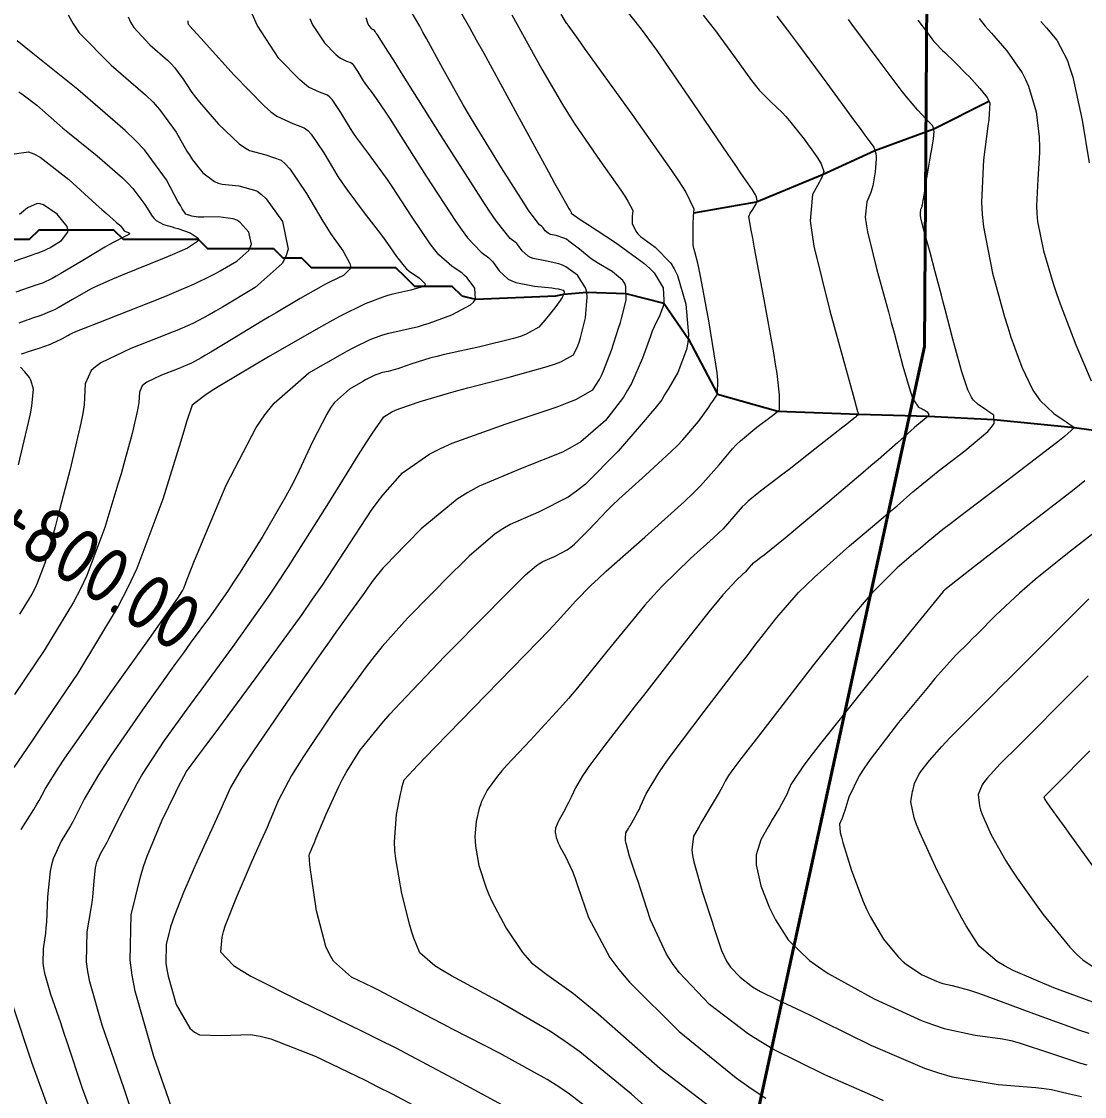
# Model space of a CAD drawing. Header units: millimetres. Extents: x 837475 to 838477, y 1189012 to 1191015.
# Drawn here: x 838142.1 to 838255.1, y 1190066 to 1190180.3 of the extents above; entities that cross this region are included whole.
import ezdxf

# ---------------------------------------------------------------- set-up
doc = ezdxf.new("R2010")
doc.units = ezdxf.units.MM
doc.header["$LTSCALE"] = 0.3
doc.layers.add('Abscisado 100m', color=250, linetype='Continuous', lineweight=50)
doc.layers.add('CORREDORVIA', color=94, linetype='Continuous', lineweight=40)
for name, color, linetype, lineweight, true_color in [('COTAS 10', 7, 'Continuous', 9, 0x6e3e2d), ('COTAS INT', 7, 'Continuous', 5, 0x9fa19f), ('Escorrentias', 7, 'Continuous', 25, 0x00a8ad)]:
    doc.layers.add(name, color=color, linetype=linetype, lineweight=lineweight, true_color=true_color)
doc.styles.get("Standard").update_dxf_attribs({"font": 'isocp2.shx', "bigfont": '@extfont2.shx'})

msp = doc.modelspace()

# ---------------------------------------------------------------- linework, layer by layer
at = {"layer": 'CORREDORVIA'}
msp.add_lwpolyline([(837918.48, 1189883.49), (837925.04, 1189453.38), (837902.5, 1189217.71), (837593.19, 1189234.4), (837666.02, 1189670.12), (837623.32, 1189818.02), (837548.5, 1190011.45), (837506.88, 1190461.6), (837936.28, 1190278.25), (837938.05, 1190355.4), (837933.05, 1190517.45), (837913.69, 1190646.74), (837916.91, 1190801.89), (837910.68, 1191000.96), (838213.03, 1190992.91), (838237.17, 1190821.34), (838237, 1190602.88), (838240.03, 1190437.2), (838238.1, 1190145.73), (838184.2, 1189898.28), (837758.84, 1190109.91), (837918.48, 1189883.49)], dxfattribs=at)
at = {"layer": 'COTAS 10'}
for points in [[(838153.42, 1190180.78), (838153.67, 1190180.21), (838154, 1190179.65), (838155.73, 1190177.79), (838157.59, 1190176.18), (838157.99, 1190175.77), (838158.35, 1190175.39), (838159.25, 1190174.15), (838160.19, 1190172.74), (838160.57, 1190172.25), (838161, 1190171.71), (838163.02, 1190169.38), (838165.23, 1190167.29), (838165.79, 1190166.9), (838166.32, 1190166.58), (838168.05, 1190166.12), (838169.67, 1190165.52), (838170.14, 1190165.13), (838170.61, 1190164.63), (838172.39, 1190162), (838174.1, 1190159.06), (838174.52, 1190158.37), (838174.94, 1190157.73), (838176.26, 1190155.86), (838177, 1190154.54), (838177.04, 1190154.25), (838177.01, 1190153.98), (838176.3, 1190153.29), (838174.88, 1190152.61), (838174.4, 1190152.36), (838173.89, 1190152.08), (838171.7, 1190150.83), (838169.15, 1190149.32), (838168.4, 1190148.88), (838167.64, 1190148.42), (838164.73, 1190146.65), (838162.19, 1190145.11), (838161.65, 1190144.8), (838161.19, 1190144.53), (838160.15, 1190143.96), (838159.31, 1190143.6), (838158.99, 1190143.47), (838158.62, 1190143.32), (838156.95, 1190142.67), (838155.41, 1190141.93), (838155.12, 1190141.73), (838154.9, 1190141.54), (838154.6, 1190140.85), (838154.54, 1190139.77), (838154.47, 1190139.33), (838154.37, 1190138.82), (838153.82, 1190136.46), (838152.95, 1190133.24), (838152.65, 1190132.19), (838152.32, 1190131.07), (838150.94, 1190126.46), (838149, 1190121.38), (838148.33, 1190119.96), (838147.6, 1190118.54), (838144.48, 1190113.39), (838141.34, 1190108.71)], [(838158.31, 1190064.02), (838156.14, 1190070.22), (838154.14, 1190077.19), (838153.82, 1190078.88), (838153.61, 1190080.46), (838153.73, 1190085.29), (838154.71, 1190089.34), (838155.05, 1190090.44), (838155.42, 1190091.51), (838157, 1190095.29), (838158.47, 1190098.34), (838158.78, 1190098.95), (838159.05, 1190099.47), (838159.63, 1190100.52), (838160.94, 1190102.31), (838161.66, 1190103.29), (838162.54, 1190104.48), (838167.02, 1190110.52), (838171.9, 1190117.24), (838173.03, 1190118.85), (838174.07, 1190120.35), (838177.02, 1190124.86), (838179.29, 1190128.31), (838179.9, 1190129.15), (838180.5, 1190129.92), (838182.58, 1190132.28), (838185.5, 1190134.3), (838186.62, 1190134.86), (838187.88, 1190135.43), (838193.59, 1190137.5), (838199.02, 1190139.32), (838200.11, 1190139.73), (838201.03, 1190140.1), (838202.84, 1190141.11), (838203.54, 1190142.22), (838203.75, 1190142.65), (838203.96, 1190143.13), (838204.8, 1190145.32), (838205.57, 1190147.69), (838205.75, 1190148.28), (838205.91, 1190148.84), (838206.36, 1190150.64), (838206.35, 1190152.09), (838206.21, 1190152.43), (838206.02, 1190152.75), (838204.87, 1190153.7), (838203.41, 1190154.54), (838203.03, 1190154.79), (838202.65, 1190155.05), (838201.39, 1190156.07), (838200.28, 1190156.94), (838200.01, 1190157.12), (838199.75, 1190157.26), (838198.93, 1190157.52), (838198.31, 1190157.65), (838198.18, 1190157.7), (838198.06, 1190157.76), (838197.75, 1190158.04), (838197.54, 1190158.34), (838197.47, 1190158.41), (838197.41, 1190158.47), (838197.14, 1190158.66), (838196.36, 1190159.68), (838195.96, 1190160.27), (838195.48, 1190160.99), (838193.11, 1190164.71), (838190.4, 1190169.13), (838189.71, 1190170.29), (838189.04, 1190171.42), (838186.87, 1190175.29), (838185.14, 1190178.46), (838184.75, 1190179.16), (838184.41, 1190179.78), (838183.52, 1190181.36)], [(838214.54, 1190180.96), (838215.21, 1190180.13), (838215.86, 1190179.3), (838217.95, 1190176.43), (838219.69, 1190174.01), (838220.11, 1190173.47), (838220.51, 1190172.99), (838221.76, 1190171.74), (838222.97, 1190170.59), (838223.35, 1190170.18), (838223.74, 1190169.73), (838225.3, 1190167.77), (838226.64, 1190165.89), (838226.89, 1190165.5), (838227.09, 1190165.15), (838227.37, 1190164.35), (838227.16, 1190163.7), (838227.04, 1190163.45), (838226.9, 1190163.17), (838226.2, 1190161.89), (838225.95, 1190159.09), (838226.1, 1190157.85), (838226.34, 1190156.41), (838228.01, 1190149.51), (838229.86, 1190142.87), (838230.21, 1190141.59), (838230.5, 1190140.55), (838230.98, 1190138.81), (838231.03, 1190138.67), (838231.04, 1190138.64), (838231.05, 1190138.62), (838231.09, 1190138.57), (838231.1, 1190138.54), (838231.09, 1190138.52), (838231.08, 1190138.5), (838230.99, 1190138.42), (838230.86, 1190138.3), (838230.82, 1190138.26), (838230.77, 1190138.22), (838230.58, 1190138.06), (838229.82, 1190137.45), (838229.41, 1190137.13), (838228.91, 1190136.74), (838226.42, 1190134.79), (838223.69, 1190132.66), (838223.04, 1190132.16), (838222.44, 1190131.69), (838220.65, 1190130.34), (838219.33, 1190129.26), (838219.01, 1190128.97), (838218.71, 1190128.68), (838217.83, 1190127.65), (838216.67, 1190126.34), (838216.2, 1190125.88), (838215.67, 1190125.37), (838213.22, 1190123.17), (838210.19, 1190120.24), (838209.29, 1190119.26), (838208.36, 1190118.22), (838204.78, 1190113.87), (838201.19, 1190109.42), (838200.25, 1190108.3), (838199.33, 1190107.25), (838196.2, 1190103.87), (838193.68, 1190101.21), (838193.15, 1190100.6), (838192.68, 1190100.05), (838191.58, 1190098.54), (838191, 1190097.34), (838190.87, 1190096.99), (838190.75, 1190096.62), (838190.4, 1190095.22), (838190.29, 1190093.61), (838190.31, 1190093.11), (838190.35, 1190092.59), (838190.71, 1190090.53), (838191.47, 1190088.17), (838191.77, 1190087.46), (838192.1, 1190086.73), (838193.62, 1190083.86), (838195.35, 1190081.27), (838195.83, 1190080.7), (838196.29, 1190080.2), (838197.94, 1190078.95), (838200.77, 1190076.91), (838201.98, 1190075.92), (838203.39, 1190074.75), (838210, 1190068.95), (838217.67, 1190063.08)], [(838250.48, 1190180.29), (838250.76, 1190179.95), (838251.05, 1190179.6), (838252.15, 1190178.31), (838253.26, 1190176.2), (838253.56, 1190175.33), (838253.85, 1190174.35), (838254.85, 1190169.78), (838255.6, 1190165.24)], [(838141.19, 1190154.77), (838143.12, 1190155.45), (838143.5, 1190155.59), (838143.83, 1190155.7), (838144.47, 1190155.92), (838144.9, 1190156.13), (838145.08, 1190156.23), (838145.3, 1190156.36), (838146.33, 1190156.98), (838147.01, 1190157.87), (838147, 1190158.16), (838146.91, 1190158.48), (838145.86, 1190159.79), (838144.41, 1190160.78), (838144.06, 1190160.89), (838143.73, 1190160.93), (838142.72, 1190160.48), (838141.84, 1190159.77)], [(838256.48, 1190126.18), (838253.31, 1190123.71), (838249.85, 1190120.94), (838249, 1190120.22), (838248.19, 1190119.51), (838245.68, 1190117.15), (838243.68, 1190115.14), (838243.21, 1190114.67), (838242.76, 1190114.22), (838241.43, 1190112.9), (838239.82, 1190111.14), (838239.19, 1190110.41), (838238.5, 1190109.58), (838235.34, 1190105.75), (838232.31, 1190101.79), (838231.69, 1190100.89), (838231.16, 1190100.06), (838230.04, 1190097.79), (838229.62, 1190096.38), (838229.53, 1190096.1), (838229.46, 1190095.87), (838229.31, 1190095.45), (838229.24, 1190095.32), (838229.21, 1190095.27), (838229.18, 1190095.21), (838229.04, 1190094.97), (838229.14, 1190094.04), (838229.26, 1190093.55), (838229.42, 1190092.97), (838230.33, 1190090.01), (838231.56, 1190086.7), (838231.93, 1190085.89), (838232.3, 1190085.12), (838233.74, 1190082.71), (838235.28, 1190080.83), (838235.72, 1190080.41), (838236.17, 1190080.01), (838237.83, 1190078.91), (838239.36, 1190078.22), (838239.72, 1190078.08), (838240.05, 1190077.97), (838241.04, 1190077.76), (838242.86, 1190077.28), (838243.72, 1190076.99), (838244.73, 1190076.64), (838249.68, 1190074.81), (838254.59, 1190073.04), (838255.58, 1190072.72)]]:
    msp.add_lwpolyline(points, dxfattribs=at)
at = {"layer": 'COTAS INT'}
for points in [[(838187.8, 1190183.02), (838189.71, 1190179.64), (838190.43, 1190178.35), (838191.23, 1190176.91), (838194.78, 1190170.39), (838198.11, 1190164.28), (838198.76, 1190163.09), (838199.3, 1190162.11), (838200.26, 1190160.41), (838200.43, 1190160.17), (838200.46, 1190160.13), (838200.49, 1190160.09), (838200.52, 1190160.01), (838200.52, 1190159.97), (838200.52, 1190159.96), (838200.52, 1190159.91), (838201.24, 1190159.4), (838201.7, 1190159.1), (838202.27, 1190158.73), (838205.24, 1190156.79), (838208.26, 1190154.6), (838208.86, 1190154.06), (838209.36, 1190153.55), (838210.29, 1190151.95), (838210.39, 1190150.65), (838210.37, 1190150.33), (838210.32, 1190150.03), (838209.95, 1190149.06), (838209.35, 1190147.83), (838209.15, 1190147.36), (838208.94, 1190146.83), (838208.09, 1190144.47), (838206.92, 1190141.79), (838206.51, 1190141.07), (838206.07, 1190140.35), (838204.18, 1190137.86), (838201.53, 1190135.6), (838200.61, 1190135.04), (838199.6, 1190134.5), (838195.31, 1190132.8), (838190.72, 1190130.88), (838189.54, 1190130.21), (838188.4, 1190129.48), (838184.57, 1190126.32), (838181.61, 1190123.33), (838181.01, 1190122.7), (838180.5, 1190122.15), (838179.45, 1190120.89), (838178.87, 1190120.01), (838178.65, 1190119.7), (838178.41, 1190119.35), (838177.34, 1190117.89), (838175.51, 1190115.35), (838174.79, 1190114.33), (838173.98, 1190113.18), (838170.27, 1190107.89), (838166.73, 1190102.74), (838166.02, 1190101.68), (838165.43, 1190100.77), (838164.28, 1190098.82), (838163.74, 1190097.57), (838163.53, 1190097.1), (838163.3, 1190096.59), (838162.27, 1190094.32), (838161.08, 1190091.72), (838160.76, 1190090.99), (838160.44, 1190090.27), (838159.3, 1190087.65), (838158.33, 1190085.21), (838158.12, 1190084.6), (838157.93, 1190084.02), (838157.45, 1190082.15), (838157.42, 1190080.15), (838157.51, 1190079.48), (838157.65, 1190078.76), (838158.52, 1190075.77), (838159.96, 1190073.25), (838160.46, 1190072.83), (838161, 1190072.53), (838163.3, 1190072.47), (838166.41, 1190072.57), (838167.45, 1190072.38), (838168.58, 1190072.09), (838173.3, 1190070.25), (838178.53, 1190067.73), (838179.97, 1190067.01), (838181.41, 1190066.28), (838186.57, 1190063.55)], [(838211.58, 1190062.09), (838206.95, 1190066.22), (838201.43, 1190070.71), (838199.88, 1190071.82), (838198.32, 1190072.88), (838192.57, 1190076.22), (838187.79, 1190078.79), (838186.82, 1190079.37), (838186.02, 1190079.88), (838184.42, 1190081.25), (838183.78, 1190082.81), (838183.57, 1190083.45), (838183.36, 1190084.18), (838182.51, 1190087.55), (838181.86, 1190091.24), (838181.78, 1190092.17), (838181.74, 1190093.06), (838181.95, 1190095.95), (838182.38, 1190098.11), (838182.47, 1190098.55), (838182.55, 1190098.92), (838182.77, 1190099.65), (838184.2, 1190101.2), (838185.05, 1190102.08), (838186.09, 1190103.16), (838191.49, 1190108.68), (838197.01, 1190114.35), (838198.13, 1190115.52), (838199.08, 1190116.51), (838201.03, 1190118.68), (838202.65, 1190120.35), (838203.38, 1190121.03), (838204.23, 1190121.82), (838208.35, 1190125.46), (838212.56, 1190129.24), (838213.47, 1190130.11), (838214.28, 1190130.91), (838216.27, 1190133.15), (838217.66, 1190134.83), (838218.08, 1190135.27), (838218.52, 1190135.7), (838220.27, 1190137.15), (838221.77, 1190138.28), (838222.06, 1190138.5), (838222.29, 1190138.68), (838222.67, 1190139), (838222.67, 1190139.28), (838222.67, 1190139.63), (838222.67, 1190140.58), (838222.41, 1190142.84), (838222.25, 1190143.86), (838222.06, 1190145.04), (838221.04, 1190150.71), (838220.02, 1190156.18), (838219.82, 1190157.24), (838219.67, 1190158.09), (838219.42, 1190159.53), (838219.48, 1190159.73), (838219.52, 1190159.8), (838219.56, 1190159.89), (838219.82, 1190160.29), (838220.08, 1190160.73), (838220.14, 1190160.83), (838220.19, 1190160.93), (838220.29, 1190161.25), (838220.24, 1190161.6), (838220.19, 1190161.72), (838220.13, 1190161.84), (838219.79, 1190162.38), (838218.57, 1190164.16), (838217.95, 1190165.07), (838217.21, 1190166.15), (838213.53, 1190171.58), (838209.65, 1190177.2), (838208.79, 1190178.41), (838208.01, 1190179.47), (838205.96, 1190182.05)], [(838147.04, 1190180.98), (838147.55, 1190180.02), (838148.19, 1190179.07), (838151.6, 1190175.65), (838155.26, 1190172.49), (838156.06, 1190171.69), (838156.76, 1190170.94), (838158.53, 1190168.5), (838159.66, 1190166.5), (838159.97, 1190166.02), (838160.27, 1190165.57), (838161.35, 1190164.2), (838162.58, 1190163.27), (838162.99, 1190163.1), (838163.42, 1190162.97), (838165.19, 1190162.8), (838167.09, 1190162.26), (838167.6, 1190161.9), (838168.1, 1190161.44), (838169.84, 1190159), (838170.42, 1190156.07), (838170.19, 1190155.3), (838169.79, 1190154.54), (838166.9, 1190151.98), (838163.45, 1190149.91), (838162.69, 1190149.47), (838162.02, 1190149.08), (838160.3, 1190148.17), (838158.58, 1190147.44), (838157.91, 1190147.17), (838157.15, 1190146.86), (838153.7, 1190145.5), (838150.52, 1190143.98), (838149.93, 1190143.57), (838149.47, 1190143.17), (838148.85, 1190141.76), (838148.73, 1190139.53), (838148.58, 1190138.61), (838148.39, 1190137.56), (838147.25, 1190132.69), (838145.95, 1190127.68), (838145.65, 1190126.54), (838145.37, 1190125.51), (838144.56, 1190122.69), (838143.75, 1190120.57), (838143.47, 1190119.98), (838143.17, 1190119.39), (838141.87, 1190117.25)], [(838142.04, 1190094.37), (838143.37, 1190096.5), (838143.67, 1190096.99), (838143.93, 1190097.44), (838144.62, 1190098.72), (838146, 1190100.92), (838146.69, 1190101.95), (838147.53, 1190103.16), (838151.69, 1190109.07), (838155.85, 1190114.92), (838156.68, 1190116.1), (838157.38, 1190117.09), (838158.77, 1190119.07), (838159.21, 1190119.8), (838159.32, 1190120.01), (838159.41, 1190120.22), (838159.7, 1190120.98), (838160.48, 1190122.98), (838160.88, 1190123.97), (838161.37, 1190125.15), (838163.83, 1190130.98), (838167.01, 1190137.11), (838167.95, 1190138.47), (838168.92, 1190139.7), (838172.64, 1190142.91), (838176, 1190144.84), (838176.75, 1190145.26), (838177.41, 1190145.61), (838179.13, 1190146.46), (838180.38, 1190146.92), (838180.74, 1190147.03), (838181.12, 1190147.13), (838182.56, 1190147.45), (838184.28, 1190147.86), (838184.83, 1190148.03), (838185.42, 1190148.22), (838187.83, 1190149.08), (838189.81, 1190150.14), (838190.13, 1190150.44), (838190.34, 1190150.75), (838190.27, 1190151.92), (838189.45, 1190153.02), (838189.19, 1190153.28), (838188.92, 1190153.53), (838187.83, 1190154.28), (838186.46, 1190155.48), (838186.01, 1190156.01), (838185.53, 1190156.63), (838183.53, 1190159.57), (838181.49, 1190162.72), (838180.99, 1190163.47), (838180.51, 1190164.17), (838178.98, 1190166.23), (838177.7, 1190167.95), (838177.38, 1190168.42), (838177.06, 1190168.9), (838176.03, 1190170.61), (838175.1, 1190171.99), (838174.86, 1190172.24), (838174.61, 1190172.45), (838173.77, 1190172.76), (838172.6, 1190173.29), (838172.16, 1190173.64), (838171.66, 1190174.07), (838169.43, 1190176.36), (838167.12, 1190179.88), (838166.58, 1190181.09)], [(838194.21, 1190181), (838194.79, 1190179.98), (838195.36, 1190178.95), (838197.41, 1190175.23), (838199.59, 1190171.47), (838200.24, 1190170.42), (838200.92, 1190169.36), (838203.57, 1190165.51), (838205.8, 1190162.34), (838206.23, 1190161.7), (838206.56, 1190161.18), (838207.07, 1190160.17), (838207.03, 1190159.78), (838207.02, 1190159.64), (838207.01, 1190159.48), (838207, 1190158.82), (838207.38, 1190157.98), (838207.61, 1190157.71), (838207.91, 1190157.43), (838209.45, 1190156.29), (838211.12, 1190154.6), (838211.49, 1190153.98), (838211.83, 1190153.28), (838212.72, 1190150.21), (838212.98, 1190146.96), (838212.92, 1190146.15), (838212.8, 1190145.39), (838211.88, 1190142.96), (838210.82, 1190141.2), (838210.61, 1190140.85), (838210.45, 1190140.57), (838210.16, 1190140.04), (838209.42, 1190139.13), (838208.97, 1190138.6), (838208.41, 1190137.95), (838205.52, 1190134.6), (838202.03, 1190131.09), (838201.1, 1190130.34), (838200.19, 1190129.69), (838197.03, 1190128.1), (838194.04, 1190126.8), (838193.24, 1190126.32), (838192.44, 1190125.79), (838189.66, 1190123.44), (838187.01, 1190120.79), (838186.29, 1190120.07), (838185.58, 1190119.36), (838183.1, 1190116.85), (838180.42, 1190113.81), (838179.58, 1190112.77), (838178.71, 1190111.65), (838175.22, 1190106.85), (838172.05, 1190102.14), (838171.37, 1190101.06), (838170.78, 1190100.09), (838169.37, 1190097.41), (838168.58, 1190095.52), (838168.37, 1190095.05), (838168.18, 1190094.59), (838167.52, 1190093.12), (838166.74, 1190091.39), (838166.47, 1190090.76), (838166.17, 1190090.08), (838164.88, 1190087.08), (838163.73, 1190084.14), (838163.53, 1190083.48), (838163.37, 1190082.9), (838163.22, 1190081.37), (838164.63, 1190079.91), (838165.45, 1190079.37), (838166.47, 1190078.77), (838171.72, 1190076.11), (838178.23, 1190072.96), (838180.05, 1190072.05), (838181.87, 1190071.13), (838188.47, 1190067.65), (838194.04, 1190064.64)], [(838203.89, 1190063.48), (838200.35, 1190066.23), (838199.2, 1190067), (838197.97, 1190067.77), (838192.9, 1190070.59), (838187.98, 1190073.11), (838186.84, 1190073.69), (838185.81, 1190074.23), (838182.9, 1190075.77), (838180.64, 1190076.96), (838180.02, 1190077.28), (838179.4, 1190077.59), (838177.17, 1190078.67), (838175.25, 1190080.38), (838174.82, 1190081.1), (838174.44, 1190081.91), (838173.45, 1190085.72), (838172.9, 1190089.35), (838172.81, 1190090.06), (838172.73, 1190090.64), (838172.65, 1190091.64), (838172.71, 1190091.78), (838172.73, 1190091.82), (838172.74, 1190091.85), (838172.78, 1190091.93), (838173.05, 1190092.59), (838173.22, 1190092.99), (838173.42, 1190093.48), (838174.46, 1190096), (838175.8, 1190098.95), (838176.19, 1190099.7), (838176.58, 1190100.42), (838178.06, 1190102.78), (838180.37, 1190105.65), (838181.29, 1190106.68), (838182.33, 1190107.81), (838187.1, 1190112.78), (838191.8, 1190117.55), (838192.79, 1190118.56), (838193.65, 1190119.43), (838195.66, 1190121.44), (838196.82, 1190122.43), (838197.16, 1190122.66), (838197.49, 1190122.86), (838198.75, 1190123.41), (838200.09, 1190124.09), (838200.49, 1190124.38), (838200.89, 1190124.71), (838202.42, 1190126.25), (838204.3, 1190128.25), (838204.93, 1190128.86), (838205.6, 1190129.5), (838208.42, 1190132.03), (838211.17, 1190134.55), (838211.81, 1190135.19), (838212.4, 1190135.79), (838214.05, 1190137.75), (838215.15, 1190139.28), (838215.38, 1190139.61), (838215.59, 1190139.91), (838216.08, 1190140.65), (838216.12, 1190142.15), (838216.04, 1190142.92), (838215.92, 1190143.84), (838215.15, 1190148.47), (838214.3, 1190153.02), (838214.13, 1190153.9), (838213.98, 1190154.6), (838213.66, 1190155.78), (838213.55, 1190156.14), (838213.53, 1190156.33), (838213.51, 1190156.56), (838213.49, 1190157.73), (838213.51, 1190159.01), (838213.52, 1190159.3), (838213.54, 1190159.57), (838213.61, 1190160.33), (838212.66, 1190162.24), (838212.03, 1190163.23), (838211.23, 1190164.43), (838207.01, 1190170.42), (838202.76, 1190176.32), (838201.95, 1190177.45), (838201.29, 1190178.37), (838200.2, 1190179.88), (838200.14, 1190179.96), (838200.13, 1190179.98), (838200.12, 1190179.99), (838200.09, 1190180.03), (838200.07, 1190180.05), (838200.06, 1190180.06), (838200.05, 1190180.07), (838200.03, 1190180.1), (838199.45, 1190181.08)], [(838222.4, 1190180.86), (838223.53, 1190179.36), (838224.06, 1190178.65), (838224.68, 1190177.81), (838227.69, 1190173.73), (838230.65, 1190169.69), (838231.25, 1190168.89), (838231.74, 1190168.21), (838232.71, 1190166.91), (838232.93, 1190166.24), (838232.95, 1190165.98), (838232.96, 1190165.67), (838232.86, 1190164.28), (838232.59, 1190162.8), (838232.5, 1190162.45), (838232.39, 1190162.11), (838231.95, 1190161.1), (838231.8, 1190159.47), (838231.89, 1190158.75), (838232.03, 1190157.9), (838233.01, 1190153.88), (838234.25, 1190149.4), (838234.56, 1190148.26), (838234.85, 1190147.17), (838235.8, 1190143.64), (838236.57, 1190141), (838236.76, 1190140.49), (838236.93, 1190140.06), (838237.44, 1190139.28), (838237.84, 1190139.09), (838237.94, 1190139.04), (838238.04, 1190138.98), (838238.39, 1190138.77), (838238.54, 1190138.51), (838238.52, 1190138.43), (838238.47, 1190138.33), (838238.07, 1190137.95), (838237.29, 1190137.31), (838237, 1190137.06), (838236.68, 1190136.79), (838235.25, 1190135.52), (838233.15, 1190133.68), (838232.4, 1190133.04), (838231.58, 1190132.34), (838228.03, 1190129.33), (838224.63, 1190126.47), (838223.9, 1190125.87), (838223.28, 1190125.35), (838221.8, 1190124.15), (838221.03, 1190123.55), (838220.68, 1190123.28), (838220.18, 1190122.9), (838219.81, 1190122.6), (838219.72, 1190122.52), (838219.64, 1190122.44), (838219.39, 1190122.15), (838219.07, 1190121.78), (838218.94, 1190121.65), (838218.79, 1190121.51), (838218.1, 1190120.89), (838216.66, 1190119.31), (838216.03, 1190118.56), (838215.3, 1190117.67), (838211.87, 1190113.33), (838208.2, 1190108.62), (838207.32, 1190107.5), (838206.51, 1190106.46), (838204.09, 1190103.33), (838202.39, 1190101.05), (838202.03, 1190100.53), (838201.72, 1190100.06), (838200.99, 1190098.78), (838200.53, 1190097.8), (838200.39, 1190097.53), (838200.25, 1190097.25), (838199.69, 1190096.22), (838199.2, 1190095.31), (838199.1, 1190095.11), (838199.02, 1190094.94), (838198.85, 1190094.49), (838198.83, 1190094.16), (838198.83, 1190094.05), (838198.84, 1190093.95), (838198.92, 1190093.52), (838199.13, 1190092.94), (838199.23, 1190092.73), (838199.34, 1190092.5), (838199.9, 1190091.5), (838200.68, 1190089.82), (838200.93, 1190089.16), (838201.21, 1190088.41), (838202.37, 1190085.02), (838204.62, 1190080.77), (838205.59, 1190079.48), (838206.71, 1190078.14), (838212, 1190072.89), (838218.05, 1190067.96), (838219.66, 1190066.83), (838221.22, 1190065.79)], [(838159.76, 1190180.36), (838159.77, 1190180.25), (838159.77, 1190180.22), (838159.77, 1190180.19), (838159.77, 1190180.1), (838159.78, 1190180.03), (838159.79, 1190180.01), (838159.8, 1190179.99), (838159.86, 1190179.93), (838159.92, 1190179.87), (838159.93, 1190179.86), (838159.94, 1190179.84), (838159.97, 1190179.8), (838160.71, 1190178.98), (838161.17, 1190178.47), (838161.73, 1190177.84), (838164.69, 1190174.57), (838167.88, 1190171.31), (838168.59, 1190170.69), (838169.23, 1190170.2), (838170.91, 1190169.44), (838172.14, 1190168.99), (838172.5, 1190168.69), (838172.86, 1190168.31), (838174.21, 1190166.31), (838175.72, 1190163.81), (838176.18, 1190163.11), (838176.65, 1190162.42), (838178.52, 1190159.92), (838180.25, 1190157.69), (838180.64, 1190157.17), (838180.99, 1190156.68), (838181.95, 1190155.28), (838182.76, 1190154.25), (838183.02, 1190153.99), (838183.29, 1190153.75), (838184.4, 1190153), (838185, 1190152.4), (838184.95, 1190152.26), (838184.8, 1190152.12), (838183.48, 1190151.71), (838181.56, 1190151.28), (838181.04, 1190151.13), (838180.51, 1190150.96), (838178.62, 1190150.25), (838175.89, 1190148.91), (838174.84, 1190148.34), (838173.66, 1190147.69), (838168.32, 1190144.62), (838163.32, 1190141.63), (838162.35, 1190141.03), (838161.56, 1190140.52), (838160.22, 1190139.49), (838159.63, 1190137.71), (838159.33, 1190136.73), (838158.96, 1190135.54), (838157.09, 1190129.49), (838154.32, 1190122.13), (838153.38, 1190120.11), (838152.36, 1190118.11), (838148.06, 1190110.97), (838144.1, 1190105.14), (838143.3, 1190103.96), (838142.62, 1190102.97), (838141.25, 1190100.97)], [(838172.74, 1190180.59), (838173.03, 1190179.94), (838174.28, 1190178.03), (838175.49, 1190176.79), (838175.76, 1190176.56), (838176, 1190176.37), (838176.63, 1190176.08), (838177.08, 1190175.91), (838177.22, 1190175.8), (838177.35, 1190175.66), (838177.85, 1190174.92), (838178.41, 1190173.99), (838178.58, 1190173.73), (838178.76, 1190173.48), (838179.45, 1190172.55), (838180.76, 1190170.65), (838181.33, 1190169.78), (838181.99, 1190168.77), (838185.11, 1190163.85), (838188.25, 1190159.03), (838188.92, 1190158.07), (838189.51, 1190157.27), (838190.94, 1190155.74), (838191.76, 1190155.15), (838191.98, 1190154.95), (838192.18, 1190154.73), (838192.87, 1190153.78), (838193.83, 1190152.89), (838194.21, 1190152.7), (838194.65, 1190152.53), (838196.61, 1190152.15), (838198.47, 1190151.95), (838198.83, 1190151.9), (838199.13, 1190151.86), (838199.67, 1190151.73), (838199.75, 1190151.61), (838199.76, 1190151.56), (838199.77, 1190151.51), (838199.75, 1190151.3), (838199.57, 1190150.93), (838199.47, 1190150.78), (838199.36, 1190150.61), (838198.77, 1190149.83), (838198.08, 1190148.96), (838197.9, 1190148.73), (838197.71, 1190148.51), (838197.08, 1190147.77), (838195.75, 1190147.02), (838195.12, 1190146.8), (838194.38, 1190146.58), (838190.79, 1190145.7), (838187.05, 1190144.87), (838186.22, 1190144.66), (838185.48, 1190144.47), (838183.56, 1190143.88), (838182.36, 1190143.44), (838182.08, 1190143.35), (838181.82, 1190143.27), (838181.06, 1190143.08), (838180.46, 1190142.95), (838180.31, 1190142.91), (838180.16, 1190142.86), (838179.64, 1190142.67), (838178.93, 1190142.32), (838178.66, 1190142.17), (838178.35, 1190142), (838176.96, 1190141.2), (838175.37, 1190139.77), (838174.94, 1190139.19), (838174.52, 1190138.54), (838173.02, 1190135.57), (838171.31, 1190131.92), (838170.75, 1190130.85), (838170.16, 1190129.75), (838167.72, 1190125.57), (838165.24, 1190121.61), (838164.62, 1190120.67), (838164.03, 1190119.78), (838162.15, 1190117.09), (838160.02, 1190114.18), (838159.28, 1190113.14), (838158.46, 1190112.01), (838154.95, 1190107.09), (838151.6, 1190102.25), (838150.88, 1190101.17), (838150.25, 1190100.19), (838148.75, 1190097.58), (838147.81, 1190095.74), (838147.55, 1190095.25), (838147.28, 1190094.77), (838146.27, 1190093.11), (838145.43, 1190091.23), (838145.26, 1190090.61), (838145.11, 1190089.95), (838144.84, 1190087.22), (838144.71, 1190084.54), (838144.66, 1190083.92), (838144.61, 1190083.34), (838144.39, 1190081.69), (838144.35, 1190080.15), (838144.42, 1190079.64), (838144.52, 1190079.1), (838145.16, 1190076.87), (838146.2, 1190073.85), (838146.55, 1190072.81), (838146.93, 1190071.68), (838148.52, 1190066.87), (838150.24, 1190062.14)], [(838154.08, 1190063.54), (838153, 1190066.77), (838152.64, 1190067.82), (838152.25, 1190068.94), (838150.65, 1190073.54), (838149.33, 1190078.15), (838149.12, 1190079.26), (838148.98, 1190080.3), (838149.06, 1190083.49), (838149.49, 1190085.98), (838149.57, 1190086.59), (838149.65, 1190087.16), (838149.79, 1190088.9), (838149.93, 1190090.27), (838150, 1190090.6), (838150.08, 1190090.9), (838150.51, 1190091.84), (838151.18, 1190093.03), (838151.43, 1190093.5), (838151.69, 1190094.03), (838152.87, 1190096.43), (838154.36, 1190099.26), (838154.83, 1190100.06), (838155.32, 1190100.86), (838157.29, 1190103.81), (838159.7, 1190107.16), (838160.47, 1190108.21), (838161.28, 1190109.33), (838164.59, 1190113.81), (838168.31, 1190119.06), (838169.38, 1190120.66), (838170.47, 1190122.32), (838174.59, 1190128.83), (838178.09, 1190134.48), (838178.79, 1190135.6), (838179.39, 1190136.52), (838180.59, 1190138.24), (838181.46, 1190138.77), (838181.85, 1190138.94), (838182.3, 1190139.12), (838184.45, 1190139.86), (838187.46, 1190140.75), (838188.46, 1190141.03), (838189.52, 1190141.32), (838193.94, 1190142.48), (838197.95, 1190143.6), (838198.76, 1190143.86), (838199.43, 1190144.1), (838200.75, 1190144.82), (838201.22, 1190145.78), (838201.36, 1190146.18), (838201.5, 1190146.64), (838202.03, 1190148.76), (838202.23, 1190150.98), (838202.17, 1190151.49), (838202.06, 1190151.96), (838201.21, 1190153.3), (838199.96, 1190154.18), (838199.59, 1190154.36), (838199.21, 1190154.51), (838197.77, 1190154.84), (838196.48, 1190155.09), (838196.2, 1190155.2), (838195.95, 1190155.32), (838195.31, 1190155.91), (838194.86, 1190156.53), (838194.73, 1190156.68), (838194.58, 1190156.81), (838194.04, 1190157.2), (838192.56, 1190159.07), (838191.84, 1190160.13), (838190.97, 1190161.44), (838186.68, 1190168.14), (838182.49, 1190174.81), (838181.68, 1190176.09), (838181.02, 1190177.13), (838179.92, 1190178.86), (838179.81, 1190179), (838179.78, 1190179.04), (838179.76, 1190179.08), (838179.67, 1190179.23), (838179.6, 1190179.34), (838179.57, 1190179.36), (838179.56, 1190179.38), (838179.48, 1190179.4), (838179.39, 1190179.45), (838179.35, 1190179.48), (838179.31, 1190179.51), (838179.13, 1190179.7), (838178.94, 1190179.99), (838178.89, 1190180.09), (838178.85, 1190180.2), (838178.73, 1190180.66)], [(838233.74, 1190065.51), (838232.6, 1190066.03), (838227.49, 1190068.28), (838222.05, 1190070.98), (838220.68, 1190071.78), (838219.39, 1190072.61), (838215.24, 1190075.77), (838212.01, 1190079.16), (838211.29, 1190080.13), (838210.65, 1190081.11), (838208.95, 1190084.75), (838207.88, 1190088.05), (838207.63, 1190088.82), (838207.4, 1190089.52), (838206.74, 1190091.52), (838206.37, 1190092.86), (838206.31, 1190093.15), (838206.28, 1190093.41), (838206.35, 1190094.02), (838206.61, 1190094.46), (838206.69, 1190094.61), (838206.78, 1190094.76), (838207.16, 1190095.4), (838207.62, 1190096.25), (838207.77, 1190096.54), (838207.91, 1190096.85), (838208.51, 1190098.15), (838209.84, 1190100.38), (838210.45, 1190101.27), (838211.17, 1190102.28), (838214.66, 1190106.92), (838218.39, 1190111.75), (838219.26, 1190112.88), (838220.06, 1190113.92), (838222.38, 1190116.92), (838224.71, 1190119.55), (838225.51, 1190120.36), (838226.38, 1190121.2), (838230.12, 1190124.51), (838233.71, 1190127.55), (838234.49, 1190128.21), (838235.17, 1190128.79), (838236.86, 1190130.26), (838238.37, 1190131.52), (838238.93, 1190131.97), (838239.56, 1190132.46), (838242.37, 1190134.62), (838244.81, 1190136.69), (838245.21, 1190137.13), (838245.49, 1190137.52), (838245.47, 1190138.43), (838244.71, 1190138.93), (838244.53, 1190139.05), (838244.35, 1190139.17), (838243.79, 1190139.55), (838243.32, 1190140.01), (838243.2, 1190140.17), (838243.08, 1190140.35), (838242.7, 1190141.12), (838242.24, 1190142.49), (838242.08, 1190143.03), (838241.9, 1190143.66), (838241.12, 1190146.52), (838240.3, 1190149.66), (838240.09, 1190150.45), (838239.89, 1190151.2), (838239.24, 1190153.65), (838238.69, 1190155.72), (838238.56, 1190156.23), (838238.42, 1190156.71), (838238, 1190158.25), (838237.72, 1190159.4), (838237.68, 1190159.64), (838237.66, 1190159.85), (838237.7, 1190160.31), (838237.83, 1190160.61), (838237.86, 1190160.71), (838237.88, 1190160.81), (838237.96, 1190161.25), (838238.08, 1190162.01), (838238.12, 1190162.32), (838238.18, 1190162.67), (838238.45, 1190164.27), (838238.73, 1190165.95), (838238.8, 1190166.35), (838238.86, 1190166.72), (838239.04, 1190167.81), (838239.11, 1190168.57), (838239.1, 1190168.73), (838239.08, 1190168.88), (838238.93, 1190169.23), (838238.56, 1190169.6), (838238.41, 1190169.77), (838238.23, 1190169.95), (838237.4, 1190170.84), (838236.17, 1190172.28), (838235.75, 1190172.82), (838235.28, 1190173.42), (838233.28, 1190176.09), (838231.12, 1190179), (838230.55, 1190179.75), (838230, 1190180.48)], [(838237.38, 1190180.42), (838238.41, 1190179.07), (838238.88, 1190178.44), (838238.99, 1190178.3), (838239.09, 1190178.17), (838239.39, 1190177.83), (838239.83, 1190177.39), (838240.02, 1190177.19), (838240.25, 1190176.97), (838241.34, 1190175.91), (838242.54, 1190174.72), (838242.83, 1190174.42), (838243.11, 1190174.12), (838243.98, 1190173.17), (838244.61, 1190172.39), (838244.74, 1190172.21), (838244.84, 1190172.05), (838245.05, 1190171.59), (838244.98, 1190170.46), (838244.92, 1190169.86), (838244.84, 1190169.15), (838244.37, 1190165.57), (838244.16, 1190161.07), (838244.23, 1190159.77), (838244.37, 1190158.45), (838245.32, 1190153.51), (838246.61, 1190148.89), (838246.95, 1190147.77), (838247.29, 1190146.72), (838248.44, 1190143.51), (838249.63, 1190141.09), (838250, 1190140.53), (838250.37, 1190140.02), (838251.85, 1190138.61), (838253.14, 1190137.72), (838253.4, 1190137.54), (838253.61, 1190137.39), (838254.03, 1190137.1), (838252.98, 1190136.16), (838252.28, 1190135.59), (838251.39, 1190134.9), (838246.67, 1190131.3), (838241.83, 1190127.62), (838240.86, 1190126.87), (838240.05, 1190126.25), (838238.47, 1190125), (838237.65, 1190124.28), (838237.31, 1190124), (838236.94, 1190123.68), (838235.19, 1190122.2), (838232.58, 1190119.57), (838231.66, 1190118.52), (838230.65, 1190117.33), (838226.29, 1190111.87), (838222.11, 1190106.46), (838220.43, 1190104.29), (838218.56, 1190101.87), (838217.62, 1190100.61), (838217.42, 1190100.34), (838217.25, 1190100.1), (838216.9, 1190099.5), (838216.57, 1190098.86), (838216.42, 1190098.6), (838216.25, 1190098.3), (838215.42, 1190096.89), (838214.53, 1190095.39), (838214.32, 1190095.02), (838214.12, 1190094.68), (838213.52, 1190093.64), (838213.35, 1190092.2), (838213.43, 1190091.6), (838213.55, 1190090.93), (838214.44, 1190087.76), (838215.5, 1190084.54), (838215.73, 1190083.82), (838215.94, 1190083.19), (838216.49, 1190081.51), (838217.03, 1190080.35), (838217.24, 1190080.04), (838217.47, 1190079.73), (838218.49, 1190078.66), (838219.81, 1190077.65), (838220.22, 1190077.39), (838220.65, 1190077.14), (838222.38, 1190076.28), (838225.05, 1190075.04), (838226.07, 1190074.55), (838227.21, 1190073.99), (838232.38, 1190071.43), (838238.09, 1190068.97), (838239.58, 1190068.48), (838241.03, 1190068.06), (838245.94, 1190067.25), (838249.94, 1190066.92), (838250.81, 1190066.82), (838251.58, 1190066.71), (838253.52, 1190066.26), (838254.77, 1190065.96)], [(838243.89, 1190180.6), (838244.56, 1190179.79), (838244.86, 1190179.44), (838245.2, 1190179.04), (838246.83, 1190177.17), (838248.48, 1190174.82), (838248.84, 1190174.13), (838249.16, 1190173.42), (838249.95, 1190170.69), (838250.27, 1190168.02), (838250.29, 1190167.85), (838250.32, 1190167.07), (838250.33, 1190166.3), (838250.13, 1190163.52), (838249.99, 1190160.68), (838250.04, 1190159.86), (838250.12, 1190159.02), (838250.73, 1190155.9), (838251.77, 1190152.42), (838252.13, 1190151.35), (838252.52, 1190150.25), (838254.18, 1190145.9), (838255.81, 1190142.09)], [(838142.06, 1190144.94), (838142.41, 1190145.06), (838142.59, 1190145.12), (838142.82, 1190145.19), (838143.94, 1190145.56), (838145.15, 1190145.98), (838145.43, 1190146.1), (838145.69, 1190146.21), (838146.43, 1190146.58), (838147.01, 1190146.91), (838147.17, 1190146.99), (838147.33, 1190147.07), (838147.91, 1190147.34), (838149.11, 1190147.81), (838149.66, 1190148.03), (838150.31, 1190148.28), (838153.43, 1190149.5), (838156.78, 1190150.83), (838157.57, 1190151.15), (838158.31, 1190151.45), (838160.46, 1190152.39), (838162.22, 1190153.25), (838162.71, 1190153.5), (838163.19, 1190153.77), (838164.96, 1190154.79), (838166.23, 1190155.92), (838166.4, 1190156.25), (838166.51, 1190156.59), (838166.25, 1190157.88), (838165.3, 1190158.95), (838164.96, 1190159.14), (838164.59, 1190159.3), (838162.98, 1190159.5), (838161.45, 1190159.47), (838161.13, 1190159.48), (838160.85, 1190159.49), (838160.19, 1190159.58), (838159.86, 1190159.7), (838159.79, 1190159.72), (838159.72, 1190159.74), (838159.55, 1190159.79), (838159.16, 1190160.36), (838158.96, 1190160.72), (838158.71, 1190161.15), (838157.5, 1190163.43), (838155.15, 1190166.62), (838154.19, 1190167.64), (838153.1, 1190168.71), (838148.06, 1190173.05), (838143.28, 1190176.87), (838142.36, 1190177.61), (838141.61, 1190178.21)], [(838141.77, 1190172.79), (838142.12, 1190172.6), (838143.7, 1190171.37), (838145.81, 1190169.52), (838146.48, 1190168.95), (838147.19, 1190168.36), (838150.1, 1190166), (838152.81, 1190163.66), (838153.39, 1190163.09), (838153.91, 1190162.54), (838155.17, 1190160.83), (838155.96, 1190159.57), (838156.18, 1190159.32), (838156.4, 1190159.11), (838157.18, 1190158.68), (838158.09, 1190158.44), (838158.39, 1190158.35), (838158.7, 1190158.26), (838160.01, 1190157.81), (838160.84, 1190157.26), (838160.86, 1190157.08), (838160.78, 1190156.9), (838159.72, 1190156.19), (838158.1, 1190155.47), (838157.67, 1190155.28), (838157.24, 1190155.1), (838155.75, 1190154.5), (838154.26, 1190153.91), (838153.83, 1190153.74), (838153.39, 1190153.57), (838151.76, 1190152.9), (838150.09, 1190152.15), (838149.63, 1190151.92), (838149.16, 1190151.68), (838147.5, 1190150.72), (838145.97, 1190149.84), (838145.59, 1190149.64), (838145.24, 1190149.47), (838144.12, 1190149.01), (838143.15, 1190148.69), (838142.9, 1190148.61), (838142.65, 1190148.52), (838141.77, 1190148.22)], [(838141.3, 1190166.21), (838142.8, 1190166.44), (838143.39, 1190166.21), (838144.06, 1190165.85), (838147.09, 1190163.48), (838150.01, 1190160.83), (838150.6, 1190160.3), (838151.1, 1190159.85), (838152.14, 1190158.94), (838152.52, 1190158.62), (838152.6, 1190158.54), (838152.67, 1190158.46), (838152.84, 1190158.23), (838153, 1190158.04), (838153.06, 1190158), (838153.13, 1190157.96), (838153.44, 1190157.86), (838153.59, 1190157.74), (838153.56, 1190157.69), (838153.49, 1190157.64), (838152.99, 1190157.39), (838151.88, 1190156.82), (838151.43, 1190156.57), (838150.92, 1190156.27), (838148.58, 1190154.87), (838146.25, 1190153.48), (838145.75, 1190153.19), (838145.32, 1190152.96), (838144.29, 1190152.47), (838143.49, 1190152.2), (838143.2, 1190152.1), (838142.88, 1190151.99), (838141.48, 1190151.5)], [(838141.75, 1190133.13), (838142.83, 1190137.64), (838143.02, 1190138.58), (838143.17, 1190139.38), (838143.33, 1190141.18), (838143.11, 1190142.02), (838143.02, 1190142.22), (838142.92, 1190142.42), (838142.44, 1190143.02), (838141.96, 1190143.51)], [(838255.13, 1190131.43), (838253.99, 1190130.53), (838248.6, 1190126.33), (838243.42, 1190122.32), (838242.42, 1190121.55), (838241.61, 1190120.92), (838240.27, 1190119.86), (838240.18, 1190119.77), (838240.15, 1190119.75), (838240.13, 1190119.73), (838240.07, 1190119.66), (838238.81, 1190118.12), (838238.03, 1190117.16), (838237.07, 1190115.98), (838232.07, 1190109.8), (838227.03, 1190103.5), (838226.05, 1190102.24), (838225.26, 1190101.19), (838223.88, 1190099.15), (838223.57, 1190098.36), (838223.45, 1190098.1), (838223.31, 1190097.82), (838222.67, 1190096.67), (838221.9, 1190095.38), (838221.69, 1190095.01), (838221.47, 1190094.64), (838220.69, 1190093.26), (838220.2, 1190091.66), (838220.18, 1190091.15), (838220.2, 1190090.6), (838220.69, 1190088.38), (838221.62, 1190086.02), (838221.93, 1190085.39), (838222.25, 1190084.77), (838223.59, 1190082.64), (838225.88, 1190080.42), (838226.81, 1190079.75), (838227.86, 1190079.06), (838232.73, 1190076.36), (838237.84, 1190074.03), (838239.06, 1190073.58), (838240.18, 1190073.2), (838243.49, 1190072.51), (838246.4, 1190072.1), (838247.27, 1190071.91), (838248.16, 1190071.68), (838251.6, 1190070.53), (838254.68, 1190069.5), (838255.34, 1190069.33)], [(838256.01, 1190076), (838251.84, 1190077.53), (838247.53, 1190079.38), (838246.61, 1190079.87), (838245.81, 1190080.34), (838243.9, 1190081.95), (838242.52, 1190084.12), (838242.06, 1190084.94), (838241.56, 1190085.86), (838239.45, 1190090), (838237.59, 1190094.03), (838237.25, 1190094.88), (838236.98, 1190095.62), (838236.63, 1190097.32), (838236.78, 1190098.2), (838236.82, 1190098.42), (838236.87, 1190098.62), (838237.03, 1190099.27), (838237.38, 1190099.99), (838237.54, 1190100.24), (838237.72, 1190100.52), (838238.62, 1190101.7), (838239.92, 1190103.19), (838240.35, 1190103.66), (838240.82, 1190104.15), (838242.79, 1190106.14), (838245.39, 1190108.72), (838246.26, 1190109.59), (838247.19, 1190110.52), (838251.09, 1190114.44), (838254.78, 1190118.11), (838255.58, 1190118.89)], [(838255.5, 1190110.72), (838252.57, 1190107.76), (838249.55, 1190104.73), (838248.83, 1190104), (838248.15, 1190103.33), (838246.14, 1190101.33), (838244.75, 1190099.82), (838244.47, 1190099.46), (838244.24, 1190099.11), (838243.81, 1190098.07), (838243.93, 1190096.87), (838244.06, 1190096.44), (838244.23, 1190095.95), (838245.17, 1190093.81), (838246.74, 1190091.03), (838247.31, 1190090.14), (838247.93, 1190089.19), (838250.67, 1190085.35), (838253.54, 1190081.84), (838254.25, 1190081.11), (838254.92, 1190080.49), (838257.02, 1190079.1)], [(838256.52, 1190089.74), (838253.58, 1190093.84), (838252.99, 1190094.68), (838252.49, 1190095.37), (838251.47, 1190096.79), (838251.13, 1190097.25), (838251.06, 1190097.34), (838251, 1190097.43), (838250.88, 1190097.62), (838250.84, 1190097.71), (838250.83, 1190097.73), (838250.83, 1190097.75), (838250.82, 1190097.8), (838250.84, 1190097.85), (838250.85, 1190097.86), (838250.86, 1190097.88), (838250.93, 1190097.94), (838251.07, 1190098.09), (838251.2, 1190098.22), (838251.98, 1190099), (838255.69, 1190102.73)], [(838145.59, 1190062.95), (838143.16, 1190069.59), (838141.15, 1190075.7)]]:
    msp.add_lwpolyline(points, dxfattribs=at)
at = {"layer": 'Escorrentias'}
for p, q in [((838239.08, 1190168.88), (838244.95, 1190171.82)), ((838232.82, 1190166.58), (838239.08, 1190168.88)), ((838227.26, 1190164.03), (838232.82, 1190166.58)), ((838220.24, 1190161.09), (838227.26, 1190164.03)), ((838213.58, 1190159.95), (838220.24, 1190161.09)), ((838188.88, 1190151.1), (838190.34, 1190150.75)), ((838190.34, 1190150.75), (838198.88, 1190151.1)), ((838198.88, 1190151.1), (838199.75, 1190151.3)), ((838199.75, 1190151.3), (838202.17, 1190151.49)), ((838202.17, 1190151.49), (838206.35, 1190151.36)), ((838206.35, 1190151.36), (838210.37, 1190150.33)), ((838210.37, 1190150.33), (838212.95, 1190146.56)), ((838212.95, 1190146.56), (838216.08, 1190140.65)), ((838216.08, 1190140.65), (838222.48, 1190138.84)), ((838222.48, 1190138.84), (838231.1, 1190138.54)), ((838231.1, 1190138.54), (838238.47, 1190138.33)), ((838238.47, 1190138.33), (838245.48, 1190137.97)), ((838245.48, 1190137.97), (838254.03, 1190137.1)), ((838254.03, 1190137.1), (838260.32, 1190136.26))]:
    msp.add_line(p, q, dxfattribs=at)
msp.add_polyline3d([(838188.88, 1190151.1, 0), (838187.88, 1190152.1, 0), (838183.88, 1190152.1, 0), (838182.89, 1190153.1, 0), (838181.89, 1190154.1, 0), (838172.89, 1190154.1, 0), (838171.89, 1190155.1, 0), (838169.89, 1190155.1, 0), (838168.89, 1190156.1, 0), (838161.89, 1190156.1, 0), (838160.89, 1190157.1, 0), (838152.9, 1190157.1, 0), (838151.9, 1190158.1, 0), (838143.9, 1190158.1, 0), (838142.9, 1190157.1, 0), (838137.9, 1190157.1, 0)], dxfattribs=at)

# ---------------------------------------------------------------- texts
at = {"layer": 'Abscisado 100m'}
msp.add_text('K0+800.00', height=6, rotation=326.8044, dxfattribs=at).set_placement((838131.56, 1190130.63))

doc.saveas('drawing.dxf')
